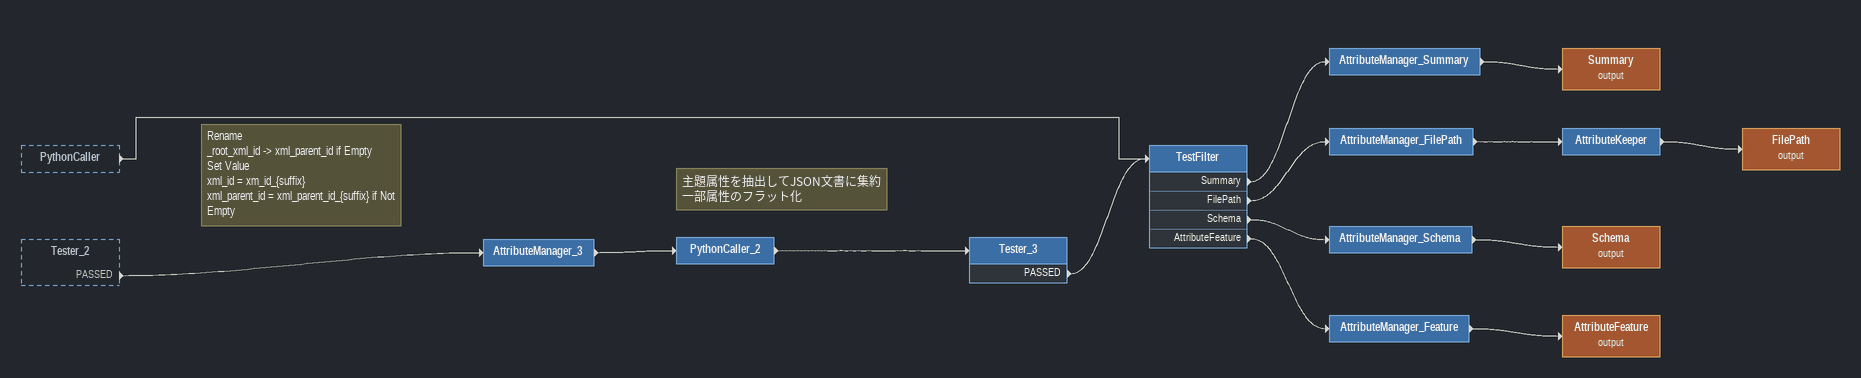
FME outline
PythonCaller [outside]
    -> TestFilter
Tester_2 [outside]
    PASSED -> AttributeManager_3
Note: Rename / _root_xml_id -> xml_parent_id if Empty / Set Value / xml_id = xm_id_{suffix} / xml_parent_id = xml_parent_id_{suffix} if Not Empty
AttributeManager_3
    -> PythonCaller_2
Note: 主題属性を抽出してJSON文書に集約 / 一部属性のフラット化
PythonCaller_2
    -> Tester_3
Tester_3
    PASSED -> TestFilter
TestFilter
    Summary -> AttributeManager_Summary
    FilePath -> AttributeManager_FilePath
    Schema -> AttributeManager_Schema
    AttributeFeature -> AttributeManager_Feature
AttributeManager_Summary
    -> Summary (output)
Summary (output)
AttributeManager_FilePath
    -> AttributeKeeper
AttributeKeeper
    -> FilePath (output)
FilePath (output)
AttributeManager_Schema
    -> Schema (output)
Schema (output)
AttributeManager_Feature
    -> AttributeFeature (output)
AttributeFeature (output)
